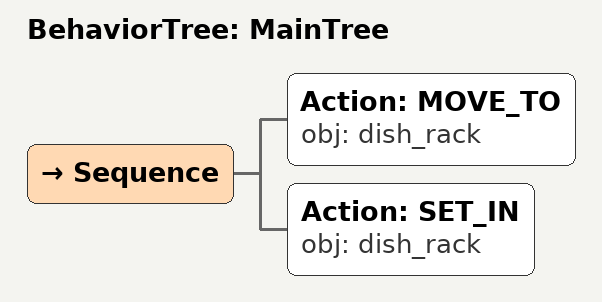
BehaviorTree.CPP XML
<root main_tree_to_execute="MainTree">
  <BehaviorTree ID="MainTree">
    <Sequence>
      <!-- Move to dish_rack -->
      <Action ID="MOVE_TO" obj="dish_rack" />
      <!-- Set in dish_rack -->
      <Action ID="SET_IN" obj="dish_rack" />
    </Sequence>
  </BehaviorTree>
</root>
